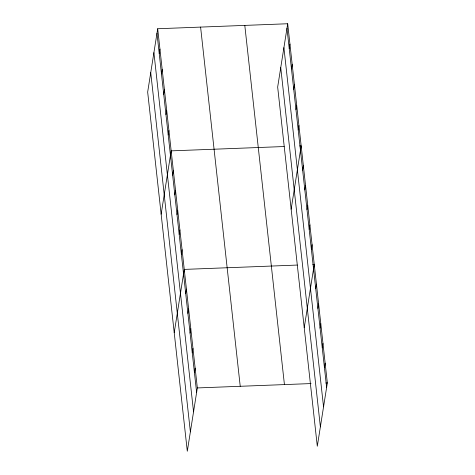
<?xml version="1.0" encoding="UTF-8"?>
<svg xmlns="http://www.w3.org/2000/svg" width="475" height="475" viewBox="0 0 475 475"><rect width="100%" height="100%" fill="white"/><g stroke="black" fill="none" stroke-linecap="round" stroke-linejoin="round"><path stroke-width="0.71" d="M157.694 28.743L147.666 92.055L187.304 451.25L197.333 387.938L157.694 28.743L287.696 23.75L327.334 382.945L317.306 446.257L277.667 87.062L287.696 23.75M159.232 53.592L159.938 49.097M161.476 73.946L162.189 69.451M163.721 94.299L164.433 89.805M165.965 114.653L166.678 110.158M168.215 135.007L168.928 130.512M161.144 214.183L171.172 150.866L284.163 146.532M172.639 175.115L173.351 170.626M174.818 194.875L175.53 190.38M176.997 214.629L177.709 210.134M179.182 234.383L179.894 229.888M181.361 254.143L182.073 249.648M174.224 332.714L184.252 269.402L297.243 265.062M185.719 293.651L186.432 289.156M187.898 313.405L188.611 308.916M190.077 333.165L190.79 328.67M192.262 352.919L192.969 348.424M194.441 372.673L195.154 368.178M289.233 48.598L289.94 44.104M291.478 68.952L292.19 64.457M293.722 89.306L294.435 84.811M295.967 109.66L296.679 105.165M298.217 130.013L298.929 125.525M291.145 209.19L301.174 145.878L299.695 145.932M302.64 170.127L303.353 165.632M304.819 189.881L305.532 185.387M306.998 209.635L307.711 205.141M309.183 229.395L309.89 224.901M311.363 249.149L312.075 244.655M304.226 327.726L314.254 264.409L312.776 264.468M315.721 288.658L316.433 284.169M317.9 308.418L318.612 303.923M320.079 328.172L320.791 323.677M322.264 347.926L322.97 343.431M324.443 367.68L325.155 363.191M197.333 387.938L311.06 383.568M325.856 382.998L327.334 382.945M286.983 28.245L326.622 387.44M283.908 47.654L323.546 406.849M280.743 67.652L320.382 426.847M244.797 25.395L284.43 384.59M200.598 27.093L240.231 386.288M156.982 33.238L196.62 392.427M153.912 52.648L193.545 411.843M150.741 72.645L190.38 431.84"/></g></svg>
